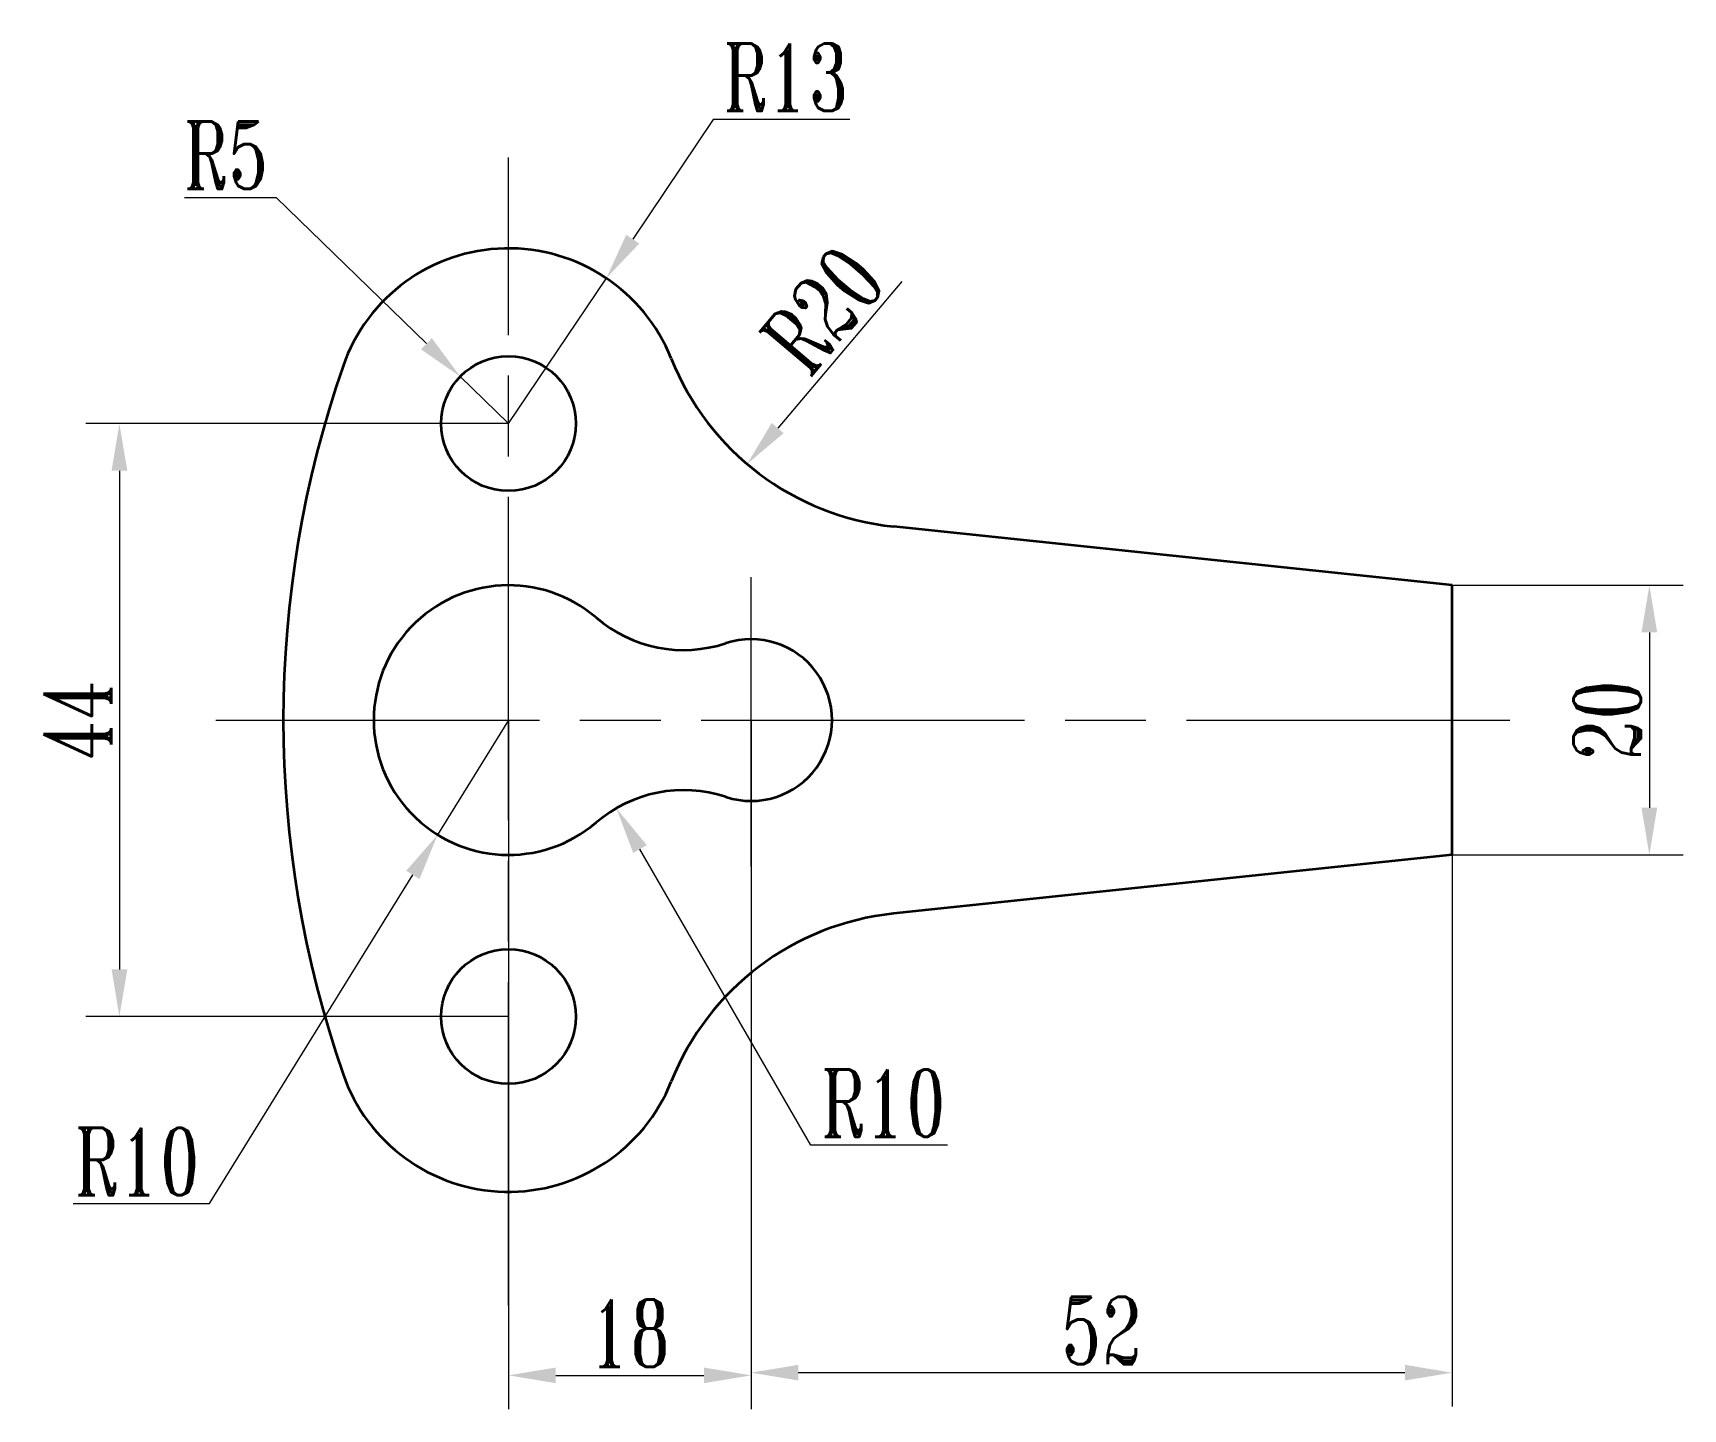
# Model space of a CAD drawing. Header units: millimetres. Extents: x 152 to 274, y 114 to 216.
import ezdxf

# ---------------------------------------------------------------- set-up
doc = ezdxf.new("R2010")
doc.units = ezdxf.units.MM
doc.linetypes.add('ACAD_ISO08W100', pattern=[36, 24, -3, 6, -3])
for name, color, linetype, lineweight in [('文本层', 212, 'Continuous', 13), ('点划线', 1, 'ACAD_ISO08W100', 13), ('轮廓线', 7, 'Continuous', 35)]:
    doc.layers.add(name, color=color, linetype=linetype, lineweight=lineweight)
doc.styles.add('数字与字母', font='romant.shx', dxfattribs={"width": 0.7})
doc.dimstyles.new('机械标注', dxfattribs={"dimtxt": 5, "dimasz": 3.5, "dimexe": 2.5, "dimexo": 0, "dimtad": 1, "dimtoh": 1, "dimdec": 1, "dimdsep": 46, "dimtxsty": '数字与字母', "dimcen": 2.5, "dimadec": 0, "dimazin": 0, "dimtfac": 1, "dimtdec": 1, "dimtmove": 0, "dimatfit": 3, "dimfxl": 0, "dimarcsym": 0})

# ---------------------------------------------------------------- blocks, each defined once
blk = doc.blocks.new('*D1')
at = {"layer": 'Defpoints', "color": 0}
for p in [(124.23, 70), (124.23, 50), (138.87, 50)]:
    blk.add_point(p, dxfattribs=at)
at = {"layer": '文本层', "color": 0, "lineweight": -2}
for p, q in [((124.23, 70), (141.37, 70)), ((138.87, 66.5), (138.87, 53.5)), ((124.23, 50), (141.37, 50))]:
    blk.add_line(p, q, dxfattribs=at)
at = {"layer": '文本层', "color": 0}
for points in [[(138.28, 66.5), (139.45, 66.5), (138.87, 70)], [(138.28, 53.5), (139.45, 53.5), (138.87, 50)]]:
    blk.add_solid(points, dxfattribs=at)
at = {"layer": '文本层', "color": 0, "insert": (135.74, 60), "char_height": 5, "attachment_point": 5, "rotation": 90, "style": '数字与字母'}
blk.add_mtext('20', dxfattribs=at)
blk = doc.blocks.new('*D3')
at = {"layer": 'Defpoints', "color": 0}
for p in [(84.87, 94.25), (71.93, 79)]:
    blk.add_point(p, dxfattribs=at)
at = {"layer": '文本层', "color": 0, "lineweight": -2}
blk.add_line((83.42, 92.53), (74.2, 81.67), dxfattribs=at)
at = {"layer": '文本层', "color": 0}
blk.add_solid([(73.75, 82.04), (74.64, 81.29), (71.93, 79)], dxfattribs=at)
at = {"layer": '文本层', "color": 0, "insert": (77.56, 90.46), "char_height": 5, "attachment_point": 5, "rotation": 49.6789, "style": '数字与字母'}
blk.add_mtext('R20', dxfattribs=at)
blk = doc.blocks.new('*D4')
at = {"layer": 'Defpoints', "color": 0}
for p in [(61.49, 92.79), (54.23, 82)]:
    blk.add_point(p, dxfattribs=at)
at = {"layer": '文本层', "color": 0, "lineweight": -2}
for p, q in [((69.42, 104.57), (63.44, 95.69)), ((79.55, 104.57), (69.42, 104.57)), ((54.23, 82), (61.49, 92.79))]:
    blk.add_line(p, q, dxfattribs=at)
at = {"layer": '文本层', "color": 0}
blk.add_solid([(62.96, 96.01), (63.93, 95.36), (61.49, 92.79)], dxfattribs=at)
at = {"layer": '文本层', "color": 0, "insert": (74.8, 107.7), "char_height": 5, "attachment_point": 5, "style": '数字与字母'}
blk.add_mtext('R13', dxfattribs=at)
blk = doc.blocks.new('*D5')
at = {"layer": 'Defpoints', "color": 0}
for p in [(50.65, 85.49), (54.23, 82)]:
    blk.add_point(p, dxfattribs=at)
at = {"layer": '文本层', "color": 0, "lineweight": -2}
for p, q in [((30.18, 98.78), (36.98, 98.78)), ((36.98, 98.78), (48.14, 87.93)), ((54.23, 82), (50.65, 85.49))]:
    blk.add_line(p, q, dxfattribs=at)
at = {"layer": '文本层', "color": 0}
blk.add_solid([(48.54, 88.34), (47.73, 87.51), (50.65, 85.49)], dxfattribs=at)
at = {"layer": '文本层', "color": 0, "insert": (33.27, 101.91), "char_height": 5, "attachment_point": 5, "style": '数字与字母'}
blk.add_mtext('R5', dxfattribs=at)
blk = doc.blocks.new('*D6')
at = {"layer": 'Defpoints', "color": 0}
for p in [(62.23, 53.46), (67.23, 44.8)]:
    blk.add_point(p, dxfattribs=at)
at = {"layer": '文本层', "color": 0, "lineweight": -2}
for p, q in [((76.66, 28.46), (63.98, 50.43)), ((86.79, 28.46), (76.66, 28.46))]:
    blk.add_line(p, q, dxfattribs=at)
at = {"layer": '文本层', "color": 0}
blk.add_solid([(64.49, 50.72), (63.48, 50.14), (62.23, 53.46)], dxfattribs=at)
at = {"layer": '文本层', "color": 0, "insert": (82.04, 31.58), "char_height": 5, "attachment_point": 5, "style": '数字与字母'}
blk.add_mtext('R10', dxfattribs=at)
blk = doc.blocks.new('*D8')
at = {"layer": 'Defpoints', "color": 0}
for p in [(54.23, 60), (72.23, 60), (72.23, 11.38)]:
    blk.add_point(p, dxfattribs=at)
at = {"layer": '文本层', "color": 0, "lineweight": -2}
for p, q in [((54.23, 60), (54.23, 8.88)), ((72.23, 60), (72.23, 8.88)), ((57.73, 11.38), (68.73, 11.38))]:
    blk.add_line(p, q, dxfattribs=at)
at = {"layer": '文本层', "color": 0}
for points in [[(57.73, 11.96), (57.73, 10.8), (54.23, 11.38)], [(68.73, 11.96), (68.73, 10.8), (72.23, 11.38)]]:
    blk.add_solid(points, dxfattribs=at)
at = {"layer": '文本层', "color": 0, "insert": (63.23, 14.51), "char_height": 5, "attachment_point": 5, "style": '数字与字母'}
blk.add_mtext('18', dxfattribs=at)
blk = doc.blocks.new('*D7')
at = {"layer": 'Defpoints', "color": 0}
for p in [(54.23, 60), (48.97, 51.49)]:
    blk.add_point(p, dxfattribs=at)
at = {"layer": '文本层', "color": 0, "lineweight": -2}
for p, q in [((54.23, 60), (48.97, 51.49)), ((32.05, 24.12), (47.13, 48.52)), ((21.93, 24.12), (32.05, 24.12))]:
    blk.add_line(p, q, dxfattribs=at)
at = {"layer": '文本层', "color": 0}
blk.add_solid([(46.64, 48.82), (47.63, 48.21), (48.97, 51.49)], dxfattribs=at)
at = {"layer": '文本层', "color": 0, "insert": (26.68, 27.24), "char_height": 5, "attachment_point": 5, "style": '数字与字母'}
blk.add_mtext('R10', dxfattribs=at)
blk = doc.blocks.new('*D2')
at = {"layer": 'Defpoints', "color": 0}
for p in [(54.23, 82), (25.36, 38), (54.23, 38)]:
    blk.add_point(p, dxfattribs=at)
at = {"layer": '文本层', "color": 0, "lineweight": -2}
for p, q in [((54.23, 82), (22.86, 82)), ((25.36, 78.5), (25.36, 41.5)), ((54.23, 38), (22.86, 38))]:
    blk.add_line(p, q, dxfattribs=at)
at = {"layer": '文本层', "color": 0}
for points in [[(24.78, 78.5), (25.95, 78.5), (25.36, 82)], [(24.78, 41.5), (25.95, 41.5), (25.36, 38)]]:
    blk.add_solid(points, dxfattribs=at)
at = {"layer": '文本层', "color": 0, "insert": (22.24, 60), "char_height": 5, "attachment_point": 5, "rotation": 90, "style": '数字与字母'}
blk.add_mtext('44', dxfattribs=at)
blk = doc.blocks.new('*D9')
at = {"layer": 'Defpoints', "color": 0}
for p in [(124.23, 50), (72.23, 34.44), (124.23, 11.58)]:
    blk.add_point(p, dxfattribs=at)
at = {"layer": '文本层', "color": 0, "lineweight": -2}
for p, q in [((124.23, 50), (124.23, 9.08)), ((72.23, 34.44), (72.23, 9.08)), ((75.73, 11.58), (120.73, 11.58))]:
    blk.add_line(p, q, dxfattribs=at)
at = {"layer": '文本层', "color": 0}
for points in [[(75.73, 12.16), (75.73, 11), (72.23, 11.58)], [(120.73, 12.16), (120.73, 11), (124.23, 11.58)]]:
    blk.add_solid(points, dxfattribs=at)
at = {"layer": '文本层', "color": 0, "insert": (98.23, 14.7), "char_height": 5, "attachment_point": 5, "style": '数字与字母'}
blk.add_mtext('52', dxfattribs=at)
blk = doc.blocks.new('1')
at = {"layer": '点划线'}
for p, q in [((0, -43.44), (0, 41.75)), ((18, -10.87), (18, 10.6)), ((-21.71, 0), (77.16, 0))]:
    blk.add_line(p, q, dxfattribs=at)
at = {"layer": '轮廓线'}
for p, q in [((70, 10), (28.55, 14.36)), ((70, -10), (70, 10)), ((70, -10), (28.55, -14.36))]:
    blk.add_line(p, q, dxfattribs=at)
for centre in [(0, 22), (0, -22)]:
    blk.add_circle(centre, 5, dxfattribs=at)
for centre, radius, start, end in [((0, 22), 13, 21.7842, 160.8308), ((63.29, 0), 80, 160.8308, 199.1692), ((30.64, 34.25), 20, 201.7842, 264), ((0, 0), 10, 49.4584, 310.5416), ((13, 15.2), 10, 229.4584, 288.21), ((18, 0), 6, 251.79, 108.21), ((13, -15.2), 10, 71.79, 130.5416), ((30.64, -34.25), 20, 96, 158.2158), ((0, -22), 13, 199.1692, 338.2158)]:
    blk.add_arc(centre, radius, start, end, dxfattribs=at)
at = {"layer": '文本层'}
for center, mpoint, picture, middle in [((0, 22), (7.26, 32.79), '*D4', (20.57, 44.57)), ((0, 22), (-3.58, 25.49), '*D5', (-20.96, 38.78)), ((30.64, 34.25), (17.7, 19), '*D3', (25.71, 28.43)), ((0, 0), (-5.26, -8.51), '*D7', (-27.55, -35.88))]:
    dim = blk.add_radius_dim(center=center, mpoint=mpoint, dimstyle='机械标注', dxfattribs=at)
    dim.commit()
    dim.dimension.update_dxf_attribs({"geometry": picture, "text_midpoint": middle, "dimtype": 132, "insert": (-54.23, -60)})
for base, p1, p2, picture, middle in [((-28.87, -22), (0, 22), (0, -22), '*D2', (-31.99, 0)), ((84.64, -10), (70, 10), (70, -10), '*D1', (81.51, 0))]:
    dim = blk.add_linear_dim(base=base, p1=p1, p2=p2, angle=90, dimstyle='机械标注', dxfattribs=at)
    dim.commit()
    dim.dimension.update_dxf_attribs({"geometry": picture, "text_midpoint": middle, "insert": (-54.23, -60)})
for base, p1, p2, picture, middle in [((18, -48.62), (0, 0), (18, 0), '*D8', (9, -45.49)), ((70, -48.42), (18, -25.56), (70, -10), '*D9', (44, -45.3))]:
    dim = blk.add_linear_dim(base=base, p1=p1, p2=p2, dimstyle='机械标注', dxfattribs=at)
    dim.commit()
    dim.dimension.update_dxf_attribs({"geometry": picture, "text_midpoint": middle, "insert": (-54.23, -60)})
dim = blk.add_radius_dim(center=(13, -15.2), mpoint=(8, -6.54), dimstyle='机械标注', override={"dimtmove": 1}, dxfattribs=at)
dim.commit()
dim.dimension.update_dxf_attribs({"geometry": '*D6', "text_midpoint": (22.43, -31.54), "dimtype": 132, "insert": (-54.23, -60)})

msp = doc.modelspace()

# ---------------------------------------------------------------- block references
at = {"layer": '文本层'}
msp.add_blockref('1', (186.97, 164.89), dxfattribs=at)

doc.saveas('drawing.dxf')
